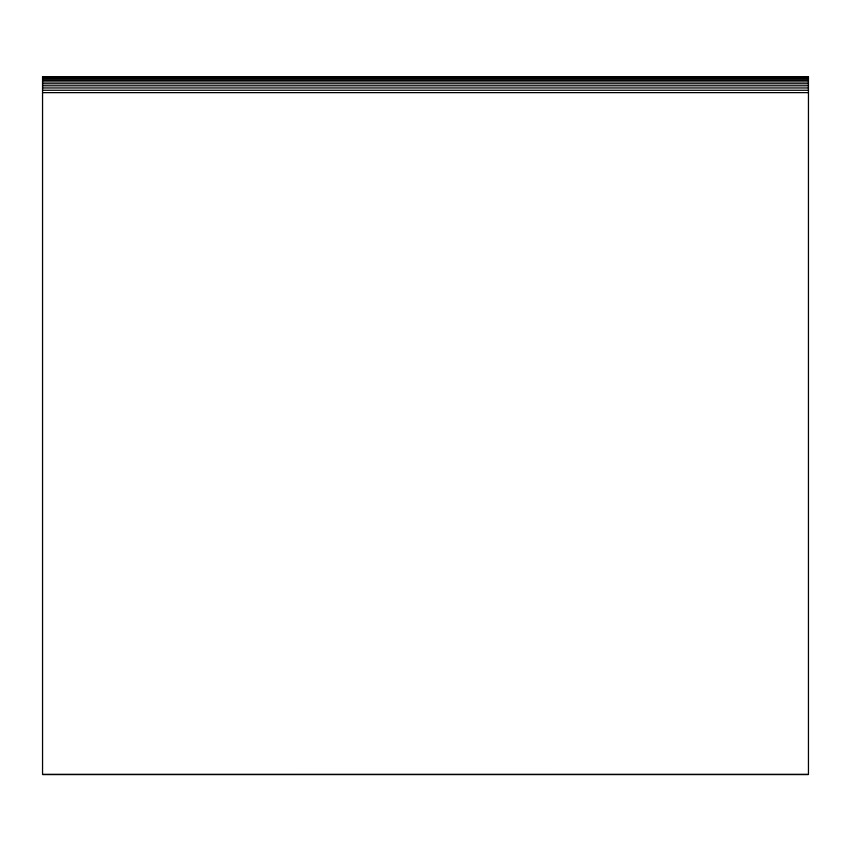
<?xml version="1.0" encoding="UTF-8"?>
<svg xmlns="http://www.w3.org/2000/svg" width="851" height="851" viewBox="0 0 851 851"><rect width="100%" height="100%" fill="white"/><g stroke="black" fill="none" stroke-linecap="round" stroke-linejoin="round"><path stroke-width="1.28" d="M42.55 76.675L808.45 76.686L808.45 774.474L42.55 774.484L42.55 76.516M42.55 77.154L808.45 77.154M42.55 77.941L808.45 77.93M42.55 79.005L808.45 79.005M42.55 80.356L808.45 80.356M42.55 81.951L808.45 81.951M42.55 83.781L808.45 83.77M42.55 85.791L808.45 85.791M42.55 87.961L808.45 87.961M42.55 90.259L808.45 90.259M42.55 92.642L808.45 92.631M42.55 774.474L808.45 774.474"/></g></svg>
